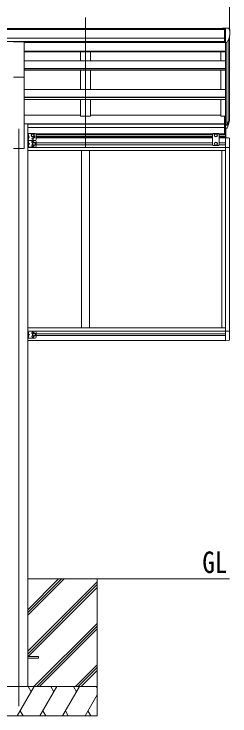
# Model space of a CAD drawing. Units: millimetres at full size, sheet at 1:25; details may follow other scales. Extents: x -6988 to 7066, y -4877 to 4823.
# Drawn here: x 3725 to 4828, y -2015 to 1572 of the extents above; entities that cross this region are included whole.
import ezdxf
from ezdxf.enums import TextEntityAlignment as Align

# ---------------------------------------------------------------- set-up
doc = ezdxf.new("R2010")
doc.units = ezdxf.units.MM
doc.header["$LTSCALE"] = 25
for name, color, linetype, lineweight in [('0-0_0', 7, 'Continuous', 9), ('0-1_本体', 4, 'Continuous', 9), ('0-2_部品', 7, 'Continuous', 9), ('0-8_PARTS2', 2, 'Continuous', 9), ('0-A_寸法', 6, 'Continuous', 9), ('1-1_GLASS', 4, 'Continuous', 9), ('1-2_GLASS_SEAL', 7, 'Continuous', 9)]:
    doc.layers.add(name, color=color, linetype=linetype, lineweight=lineweight)
doc.styles.add('ＭＳ ゴシック', font='')
doc.styles.get('ＭＳ ゴシック').set_extended_font_data('MS Gothic')

msp = doc.modelspace()

# ---------------------------------------------------------------- linework, layer by layer
at = {"layer": '0-0_0'}
for p, q in [((3795.33, -1314.99), (4826.13, -1314.99)), ((3795.33, -1500.62), (3980.96, -1314.99)), ((3795.33, -1486.48), (3966.82, -1314.99)), ((3795.33, -1472.34), (3952.68, -1314.99)), ((4150.13, -1314.99), (4150.13, -2014.99)), ((3795.33, -1684.47), (4150.13, -1329.67)), ((3795.33, -1698.61), (4150.13, -1343.82)), ((3797.59, -1710.49), (4150.13, -1357.96)), ((3826.94, -1864.99), (4150.13, -1541.8)), ((3841.08, -1864.99), (4150.13, -1555.95)), ((3855.23, -1864.99), (4150.13, -1570.09)), ((4039.07, -1864.99), (4150.13, -1753.94)), ((4053.22, -1864.99), (4150.13, -1768.08)), ((4067.36, -1864.99), (4150.13, -1782.22)), ((4150.13, -1864.99), (3350.13, -1864.99)), ((3741.29, -2014.99), (3827.89, -1864.99)), ((3812.89, -1890.98), (3797.89, -1864.99)), ((3856.76, -2014.99), (3943.36, -1864.99)), ((3928.36, -1890.98), (3913.36, -1864.99)), ((3972.23, -2014.99), (4058.83, -1864.99)), ((4028.83, -1864.99), (4043.83, -1890.98)), ((4144.3, -1864.99), (4150.13, -1875.09)), ((4087.7, -2014.99), (4150.13, -1906.86)), ((3756.29, -1989.01), (3771.29, -2014.99)), ((3871.76, -1989.01), (3886.76, -2014.99)), ((3987.23, -1989.02), (4002.23, -2014.99)), ((4102.7, -1989.02), (4117.7, -2014.99)), ((3350.13, -2014.99), (4150.13, -2014.99))]:
    msp.add_line(p, q, dxfattribs=at)
at = {"layer": '0-1_本体'}
for p, q in [((-199.37, 1497.98), (4799.63, 1497.98)), ((-199.37, 1492.64), (4799.63, 1492.64)), ((-199.37, 1449.11), (4799.63, 1449.1)), ((4821.85, 1442.43), (4821.85, 1023.87)), ((4826.13, 1045.87), (4826.13, 1461.23)), ((-199.37, 1431.44), (4799.63, 1431.44)), ((3777.63, 1428.94), (4799.63, 1428.94)), ((3777.63, 1425.92), (4806.13, 1425.92)), ((4065.13, 1425.92), (4065.13, 1428.94)), ((4115.13, 1425.92), (4115.13, 1428.94)), ((4781.13, 1429.06), (4781.13, 1425.92)), ((4806.13, 1426.6), (4806.13, 1050.3)), ((4812.13, 1427.08), (4812.13, 1005.87)), ((3777.63, 1382.44), (4806.13, 1382.44)), ((3777.63, 1378.36), (4806.13, 1378.36)), ((4065.13, 1333.21), (4065.13, 1378.36)), ((4115.13, 1333.21), (4115.13, 1378.36)), ((4781.13, 1378.33), (4781.13, 1333.34)), ((3777.63, 1333.21), (4806.13, 1333.21)), ((3777.63, 885.01), (3777.63, 1297.65)), ((3777.63, 1292.47), (4806.13, 1292.47)), ((3777.63, 1290.98), (4806.13, 1290.98)), ((3777.63, 1284.19), (4806.13, 1284.19)), ((4065.13, 1185.9), (4065.13, 1284.19)), ((4115.13, 1185.9), (4115.13, 1284.19)), ((4781.13, 1284.16), (4781.13, 1185.9)), ((3777.63, 1185.9), (4806.13, 1185.9)), ((3777.63, 1146.69), (4806.13, 1146.69)), ((3777.63, 1145.21), (4806.13, 1145.21)), ((3777.63, 1135.55), (4806.13, 1135.55)), ((4065.13, 1135.55), (4065.13, 1049.47)), ((4115.13, 1135.55), (4115.13, 1049.47)), ((4781.13, 1135.64), (4781.13, 1049.47)), ((4065.13, 1054.27), (3777.63, 1054.27)), ((4065.13, 1049.47), (4115.13, 1049.47)), ((4781.13, 1054.27), (4115.13, 1054.27)), ((4799.63, 1049.47), (4781.13, 1049.47)), ((4799.63, 1008.59), (3795.33, 1008.59)), ((4799.63, 1009.97), (3795.46, 1009.97)), ((4799.63, 991.41), (3795.33, 991.41)), ((3722.63, 885.01), (3777.63, 885.01))]:
    msp.add_line(p, q, dxfattribs=at)
msp.add_lwpolyline([(3777.63, 1011.39), (3795.33, 1011.39), (3795.33, -1864.99)], dxfattribs=at)
at = {"layer": '0-2_部品'}
for p, q in [((4799.63, 1499.59), (4789.63, 1499.5)), ((4789.63, 1497.98), (4789.63, 1499.5)), ((4799.63, 1427.6), (4799.63, 1499.59)), ((4818.13, 1499.59), (4799.63, 1499.59)), ((4806.13, 1426.6), (4806.13, 1499.59)), ((4818.13, 1499.59), (4820.46, 1499.45)), ((4821.22, 1499.02), (4825.29, 1493.21)), ((4828.13, 1490.22), (4828.13, 1489.59)), ((4813.76, 1428.42), (4823.03, 1444.48)), ((3722.63, 1429.72), (3777.63, 1429.72)), ((3777.63, 1248.79), (3777.63, 1429.72)), ((4799.63, 1427.6), (4806.13, 1427.6)), ((4806.13, 1426.6), (4811.34, 1426.92)), ((3722.63, 1248.79), (3777.63, 1248.79)), ((4799.63, 1050.3), (4799.63, 989.24)), ((4799.63, 1050.3), (4806.13, 1050.3)), ((4806.13, 1050.3), (4806.13, 988.42)), ((4799.63, 1011.99), (4806.13, 1011.99)), ((4799.63, 1006.59), (4806.13, 1006.59)), ((4806.13, 1005.59), (4811.27, 1005.59)), ((4812.56, 1006.34), (4822.32, 1024.76)), ((4823.74, 1024.26), (4813.58, 1005.09)), ((4821.15, 1007.41), (4813.58, 989.92)), ((4799.63, 989.24), (4806.13, 989.24)), ((4806.13, 1003.59), (4810.98, 1003.59)), ((4806.13, 988.42), (4810.98, 988.42))]:
    msp.add_line(p, q, dxfattribs=at)
at = {"layer": '0-2_部品', "color": 4}
msp.add_line((3849.93, -1710.49), (3795.13, -1710.49), dxfattribs=at)
msp.add_lwpolyline([(3849.93, -1710.49), (3849.93, -1719.49), (3795.13, -1719.49)], dxfattribs=at)
at = {"layer": '0-2_部品'}
for centre, radius, start, end in [((4820.4, 1498.45), 1, 35, 86.5), ((4626.13, 1489.59), 202, 347.09739, 0), ((4825.13, 1490.22), 3, 0, 87), ((4811.16, 1429.92), 3, 273.5, 330), ((4738.18, 1050.71), 88.05, 342.78929, 2.77608), ((4737.47, 1046.43), 89.07, 345.58812, 5.50424), ((4810.98, 1006.59), 3, 270, 330), ((4811.27, 1007.09), 1.5, 270, 330), ((4692.91, 1043.48), 133.22, 344.28698, 356.72013), ((4810.98, 991.42), 3, 270, 330)]:
    msp.add_arc(centre, radius, start, end, dxfattribs=at)
at = {"layer": '0-8_PARTS2'}
for p, q in [((4090.13, 891.21), (4090.13, 1553.74)), ((3750.13, 985.01), (3750.13, -1964.99))]:
    msp.add_line(p, q, dxfattribs=at)
at = {"layer": '0-A_寸法'}
msp.add_line((4826.13, 2033.36), (4826.13, 1487.74), dxfattribs=at)
at = {"layer": '1-1_GLASS'}
for p, q in [((3835.12, 959.89), (4741.63, 959.89)), ((3837.11, 956.39), (4738.63, 956.39)), ((3837.13, 947.39), (4738.63, 947.39)), ((3837.13, 943.89), (4738.63, 943.89)), ((4738.63, 938.89), (3837.13, 938.89)), ((4770.63, 959.89), (4806.13, 959.89)), ((4773.63, 956.39), (4806.13, 956.39)), ((4773.63, 947.39), (4806.13, 947.39)), ((4773.63, 943.89), (4806.13, 943.89)), ((4806.13, 938.89), (4773.63, 938.89)), ((4806.13, 939.39), (4806.13, -97.61)), ((3837.13, 912.89), (4738.63, 912.89)), ((3837.13, 903.89), (4738.63, 903.89)), ((4773.63, 912.89), (4806.13, 912.89)), ((4773.63, 903.89), (4806.13, 903.89)), ((3722.63, 885.01), (3777.63, 885.01)), ((4806.13, 890.39), (3795.33, 890.39)), ((3795.33, 874.39), (4806.13, 874.39)), ((4070.13, 874.89), (4070.13, -32.61)), ((4110.13, 874.89), (4110.13, -32.61)), ((4786.13, 874.89), (4786.13, -32.61)), ((4786.13, 874.39), (4786.13, -32.61)), ((4826.13, 890.89), (4826.13, -48.41)), ((3795.33, -32.61), (4806.13, -32.61)), ((4806.13, -32.61), (4806.13, -48.61)), ((3795.33, -48.61), (4806.13, -48.61)), ((3837.13, -62.11), (4806.13, -62.11)), ((3837.13, -71.11), (4806.13, -71.11)), ((3795.33, -97.11), (4806.13, -97.11))]:
    msp.add_line(p, q, dxfattribs=at)
at = {"layer": '1-2_GLASS_SEAL'}
for p, q in [((4800.63, 959.89), (4800.63, 989.24)), ((4806.13, 989.24), (4806.13, 939.39)), ((4807.63, 939.39), (4807.63, 988.42)), ((3795.33, 960.89), (3795.33, 925.89)), ((3832.33, 960.89), (3795.33, 960.89)), ((3797.83, 960.89), (3797.83, 925.89)), ((3798.33, 948.39), (3797.83, 948.48)), ((3797.83, 943.39), (3804.83, 943.39)), ((3798.33, 956.39), (3799.13, 956.25)), ((3798.33, 948.39), (3799.13, 948.54)), ((3798.33, 938.39), (3799.13, 938.25)), ((3837.33, 955.89), (3837.33, 930.89)), ((4742.63, 960.89), (4738.63, 956.89)), ((4738.63, 956.89), (4738.63, 903.4)), ((4769.63, 960.89), (4742.63, 960.89)), ((4769.63, 960.89), (4773.63, 956.89)), ((4773.63, 903.4), (4773.63, 956.89)), ((4806.13, 939.39), (4821.42, 938.59)), ((4826.63, 933.1), (4826.63, 890.19)), ((3832.33, 925.89), (3795.33, 925.89)), ((3798.33, 930.39), (3797.83, 930.48)), ((3797.83, 925.89), (3797.83, 890.89)), ((3798.33, 913.39), (3797.83, 913.48)), ((3797.83, 908.39), (3804.83, 908.39)), ((3798.33, 930.39), (3799.13, 930.54)), ((3798.33, 921.39), (3799.13, 921.25)), ((3798.33, 913.39), (3799.13, 913.54)), ((3798.33, 903.39), (3799.13, 903.25)), ((3837.33, 920.89), (3837.33, 895.89)), ((4742.63, 899.4), (4738.63, 903.4)), ((4769.63, 899.4), (4742.63, 899.4)), ((4756.13, 915.9), (4749.63, 912.15)), ((4749.63, 912.15), (4749.63, 904.64)), ((4749.63, 904.64), (4756.13, 900.89)), ((4762.63, 912.15), (4756.13, 915.9)), ((4756.13, 900.89), (4762.63, 904.64)), ((4762.63, 904.64), (4762.63, 912.15)), ((4769.63, 899.4), (4773.63, 903.4)), ((3832.33, 890.89), (3795.33, 890.89)), ((3798.33, 895.39), (3797.83, 895.48)), ((3798.33, 895.39), (3799.13, 895.54)), ((4806.13, 890.19), (4826.63, 890.19)), ((3795.33, -49.11), (3795.33, -84.11)), ((3832.33, -49.11), (3795.33, -49.11)), ((3797.83, -49.11), (3797.83, -84.11)), ((3798.33, -61.61), (3797.83, -61.52)), ((3797.83, -66.61), (3804.83, -66.61)), ((3798.33, -53.61), (3799.13, -53.75)), ((3798.33, -61.61), (3799.13, -61.46)), ((3798.33, -71.61), (3799.13, -71.75)), ((3837.33, -54.11), (3837.33, -79.11)), ((4806.13, -48.41), (4826.63, -48.41)), ((4826.63, -91.32), (4826.63, -48.41)), ((3832.33, -84.11), (3795.33, -84.11)), ((3798.33, -79.61), (3797.83, -79.52)), ((3798.33, -79.61), (3799.13, -79.46)), ((4806.13, -97.61), (4821.42, -96.81))]:
    msp.add_line(p, q, dxfattribs=at)
for points in [[(3797.45, 952.39), (3798.08, 953.58), (3800.31, 954.69)], [(3797.45, 952.39), (3798.08, 951.21), (3800.31, 950.09)], [(3797.45, 934.39), (3798.08, 935.58), (3800.31, 936.69)], [(3797.45, 934.39), (3798.08, 933.21), (3800.31, 932.09)], [(3798.33, 948.39), (3798.33, 956.39), (3797.83, 956.31), (3797.83, 948.48)], [(3797.83, 948.39), (3804.83, 943.39), (3797.83, 938.39)], [(3798.33, 930.39), (3798.33, 938.39), (3797.83, 938.31), (3797.83, 930.48)], [(4749.63, 955.65), (4756.13, 959.4), (4762.63, 955.65)], [(4762.63, 955.65), (4762.63, 948.14), (4756.13, 944.39), (4749.63, 948.14), (4749.63, 955.65)], [(3832.33, 925.89), (3795.33, 925.89), (3795.33, 890.89)], [(3797.45, 917.39), (3798.08, 918.58), (3800.31, 919.69)], [(3797.45, 917.39), (3798.08, 916.21), (3800.31, 915.09)], [(3797.45, 899.39), (3798.08, 900.58), (3800.31, 901.69)], [(3797.45, 899.39), (3798.08, 898.21), (3800.31, 897.09)], [(3798.33, 913.39), (3798.33, 921.39), (3797.83, 921.31), (3797.83, 913.48)], [(3797.83, 913.39), (3804.83, 908.39), (3797.83, 903.39)], [(3798.33, 895.39), (3798.33, 903.39), (3797.83, 903.31), (3797.83, 895.48)], [(3797.45, -57.61), (3798.08, -56.42), (3800.31, -55.31)], [(3797.45, -57.61), (3798.08, -58.79), (3800.31, -59.91)], [(3798.33, -61.61), (3798.33, -53.61), (3797.83, -53.69), (3797.83, -61.52)], [(3797.83, -61.61), (3804.83, -66.61), (3797.83, -71.61)], [(3798.33, -79.61), (3798.33, -71.61), (3797.83, -71.69), (3797.83, -79.52)], [(3797.45, -75.61), (3798.08, -74.42), (3800.31, -73.31)], [(3797.45, -75.61), (3798.08, -76.79), (3800.31, -77.91)]]:
    msp.add_lwpolyline(points, dxfattribs=at)
for points in [[(3820.33, 944.39), (3813.83, 948.14), (3813.83, 955.65), (3820.33, 959.4), (3826.83, 955.65), (3826.83, 948.14)], [(3827.33, 900.89), (3820.83, 904.64), (3820.83, 912.15), (3827.33, 915.9), (3833.83, 912.15), (3833.83, 904.64)], [(3827.33, -74.11), (3820.83, -70.36), (3820.83, -62.85), (3827.33, -59.1), (3833.83, -62.85), (3833.83, -70.36)]]:
    msp.add_lwpolyline(points, close=True, dxfattribs=at)
for centre, radius in [((3820.33, 951.89), 8.5), ((3820.33, 951.89), 7.5), ((3820.33, 951.89), 6.5), ((3820.33, 934.89), 4.25), ((4756.13, 951.89), 8.5), ((4756.13, 951.89), 7.5), ((4756.13, 951.89), 6.5), ((3827.33, 908.39), 8.5), ((3827.33, 908.39), 7.5), ((3827.33, 908.39), 6.5), ((4756.13, 908.39), 8.5), ((4756.13, 908.39), 7.5), ((4756.13, 908.39), 6.5), ((3827.33, -66.61), 8.5), ((3827.33, -66.61), 7.5), ((3827.33, -66.61), 6.5)]:
    msp.add_circle(centre, radius, dxfattribs=at)
for centre, radius, start, end in [((3798.98, 955.37), 0.9, 32.05588, 80), ((3798.98, 949.42), 0.9, 280, 327.94412), ((3798.98, 937.37), 0.9, 32.05588, 80), ((3794.23, 952.39), 6.5, 327.94412, 32.05588), ((3794.23, 934.39), 6.5, 327.94412, 32.05588), ((3827.33, 943.39), 4.25, 173.70569, 85.23923), ((3832.33, 955.89), 5, 0, 90), ((4821.13, 933.1), 5.5, 0, 87), ((3798.98, 931.42), 0.9, 280, 327.94412), ((3798.98, 920.37), 0.9, 32.05588, 80), ((3798.98, 914.42), 0.9, 280, 327.94412), ((3798.98, 902.37), 0.9, 32.05588, 80), ((3794.23, 917.39), 6.5, 327.94412, 32.05588), ((3794.23, 899.39), 6.5, 327.94412, 32.05588), ((3820.33, 916.89), 4.25, 353.70569, 265.23923), ((3820.33, 899.89), 4.25, 94.76077, 6.29431), ((3832.33, 930.89), 5, 270, 0), ((3832.33, 920.89), 5, 0, 90), ((3798.98, 896.42), 0.9, 280, 327.94412), ((3832.33, 895.89), 5, 270, 0), ((3798.98, -54.63), 0.9, 32.05588, 80), ((3798.98, -60.58), 0.9, 280, 327.94412), ((3794.23, -57.61), 6.5, 327.94412, 32.05588), ((3820.33, -58.11), 4.25, 353.70569, 265.23923), ((3820.33, -75.11), 4.25, 94.76077, 6.29431), ((3832.33, -54.11), 5, 0, 90), ((3798.98, -72.63), 0.9, 32.05588, 80), ((3798.98, -78.58), 0.9, 280, 327.94412), ((3794.23, -75.61), 6.5, 327.94412, 32.05588), ((3832.33, -79.11), 5, 270, 0), ((4821.13, -91.32), 5.5, 273, 0)]:
    msp.add_arc(centre, radius, start, end, dxfattribs=at)

# ---------------------------------------------------------------- texts
at = {"layer": '0-0_0', "style": 'ＭＳ ゴシック', "width": 0.85}
msp.add_text('GL', height=110, dxfattribs=at).set_placement((4687.09, -1317.43), align=Align.BOTTOM_LEFT)

doc.saveas('drawing.dxf')
